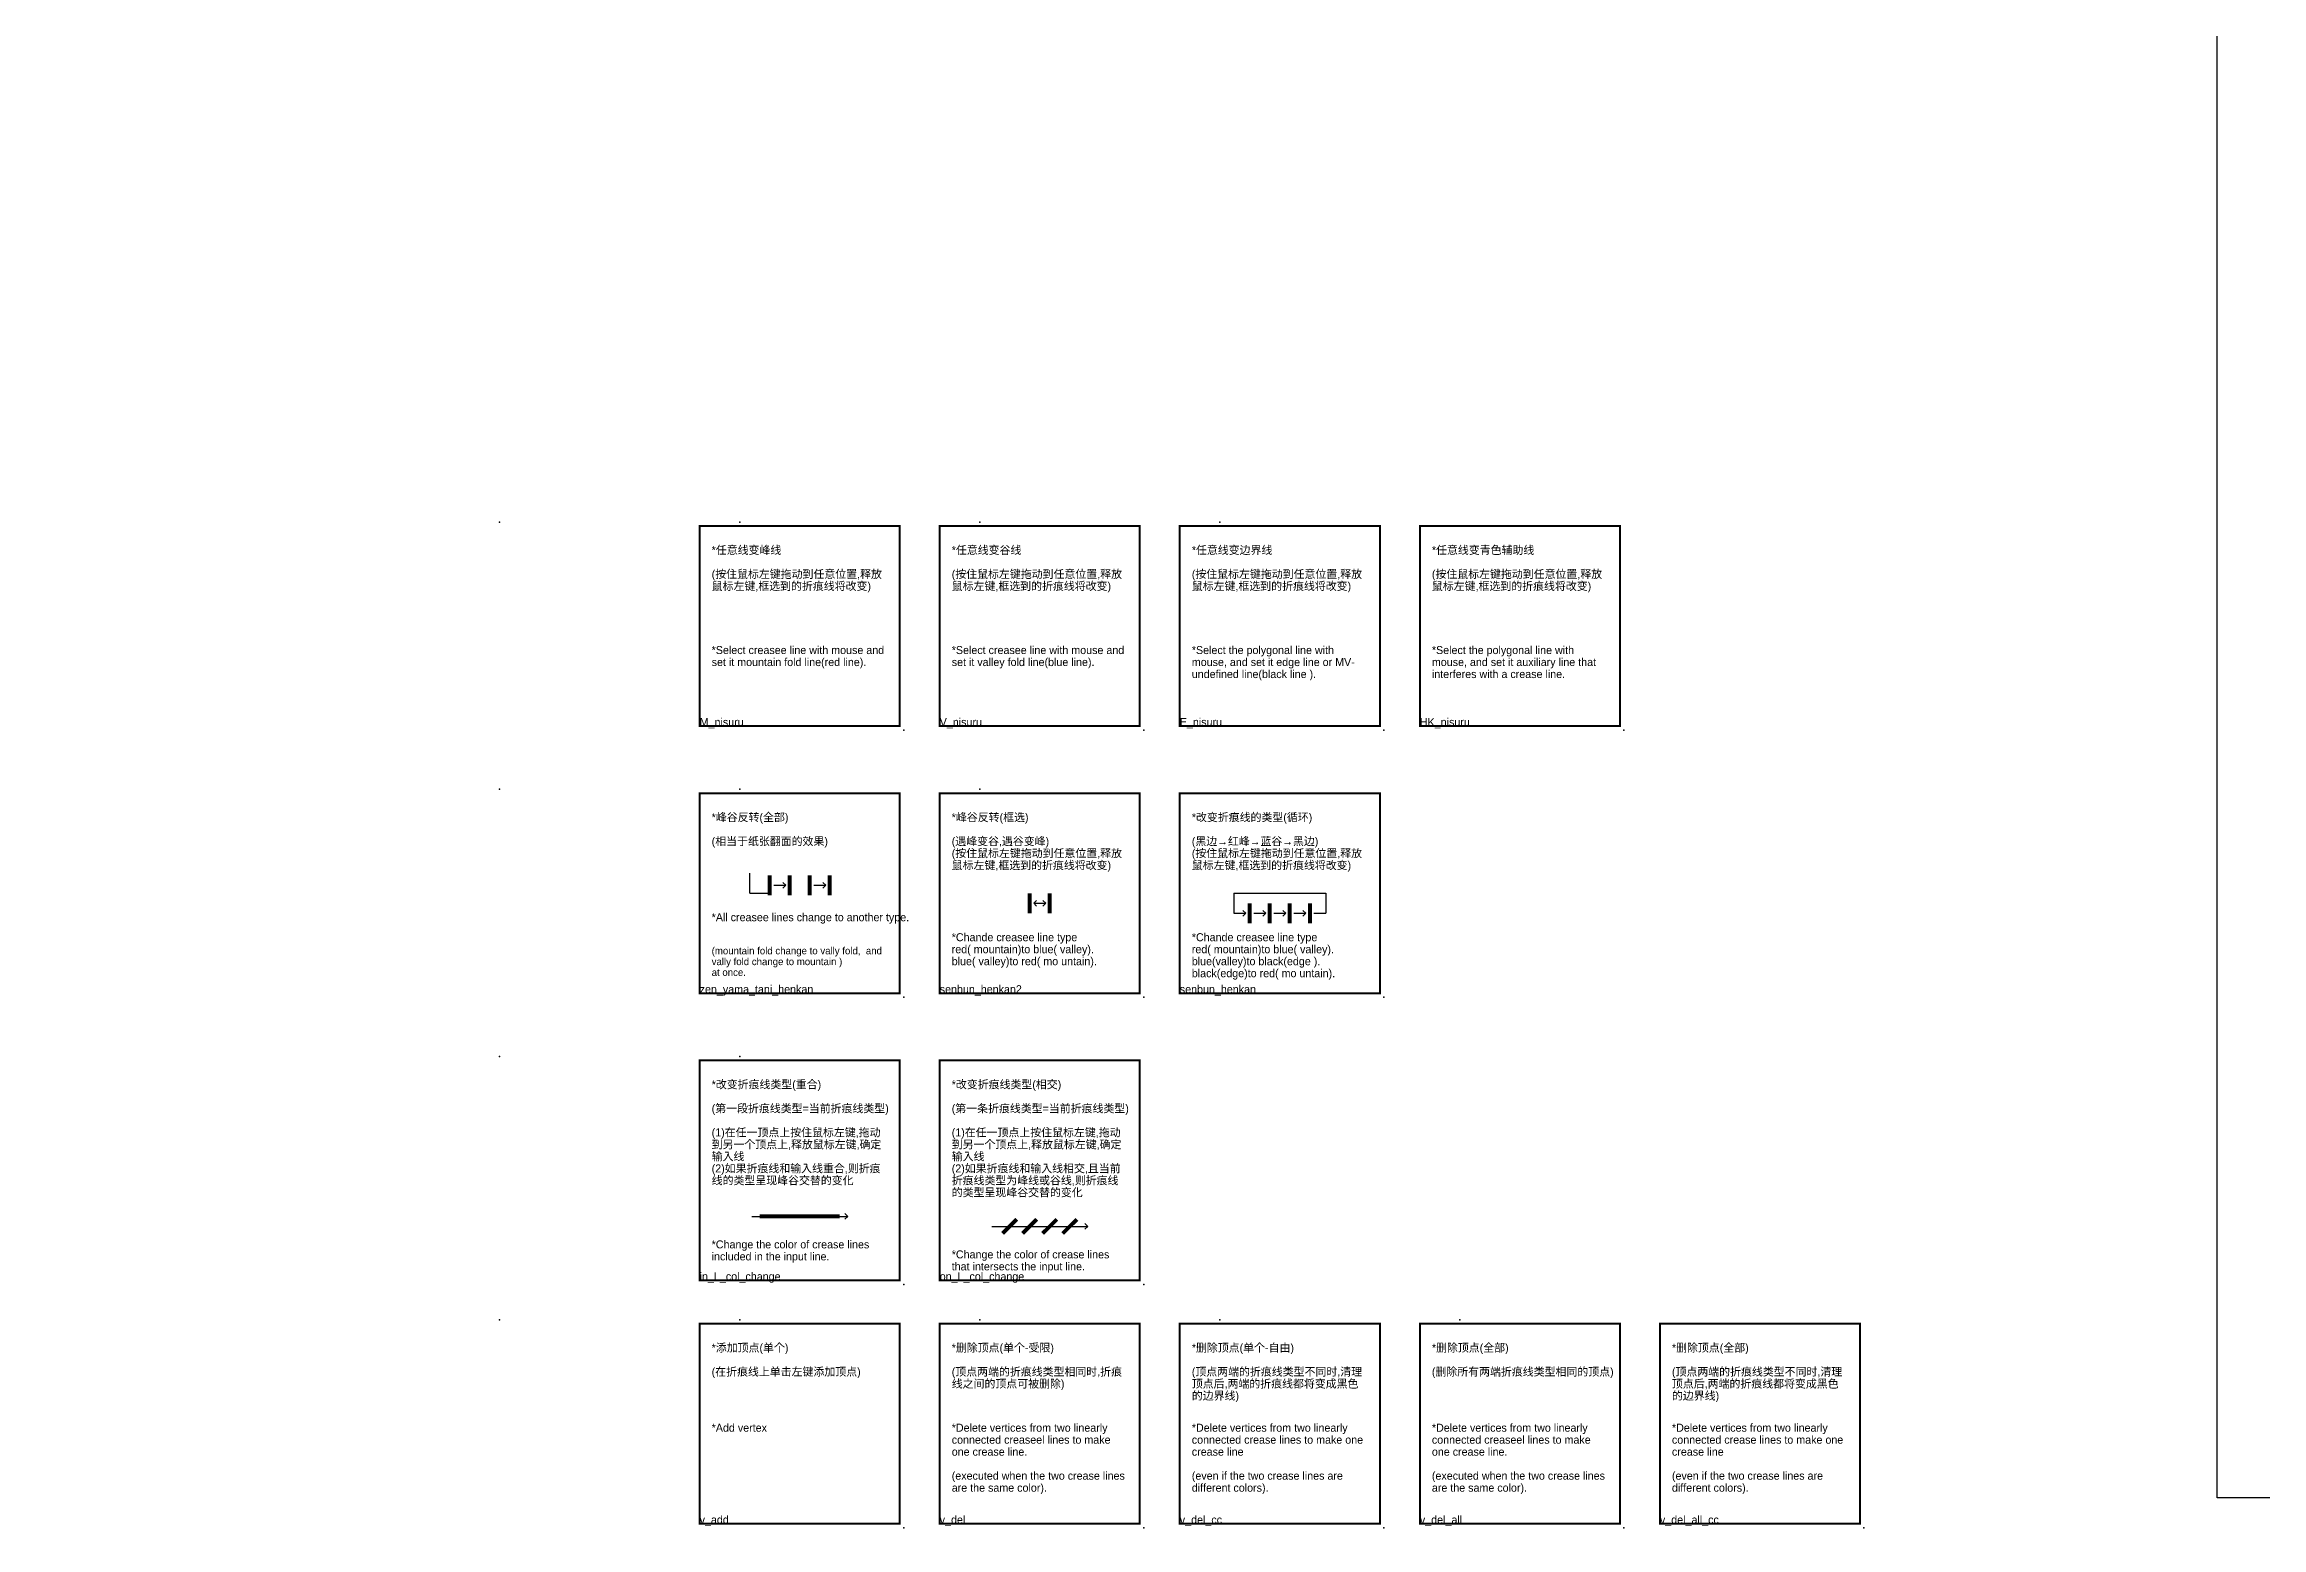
# Model space of a CAD drawing. Header units: millimetres. Extents: x -1842 to 3667, y -2745 to 2263.
# Drawn here: x 636 to 1191, y 940 to 1311 of the extents above; entities that cross this region are included whole.
import ezdxf

# ---------------------------------------------------------------- set-up
doc = ezdxf.new("R2010")
doc.units = ezdxf.units.MM
doc.header["$LTSCALE"] = 1000
doc.layers.add('1-中文', color=7, linetype='Continuous', lineweight=25)
doc.layers.add('2-英文', color=250, linetype='Continuous', lineweight=25)
doc.layers.add('3-图名', color=6, linetype='Continuous', plot=False, transparency=0.5)
doc.layers.add('4-图框', color=7, linetype='Continuous', true_color=0x81cde4)
doc.styles.add('kucha制图', font='')
doc.styles.get('kucha制图').set_extended_font_data('思源黑体 CN Regular')

# ---------------------------------------------------------------- blocks, each defined once
blk = doc.blocks.new('图名')
at = {"layer": '3-图名', "ltscale": 8, "style": 'kucha制图', "flags": 8}
blk.add_attdef('图名', (0, 0), '', height=2, dxfattribs=at)
blk = doc.blocks.new('*U15')
at = {"color": 0, "const_width": 0.5}
blk.add_lwpolyline([(0, -50), (50, -50), (50, 0), (0, 0)], close=True, dxfattribs=at)
at = {"color": 8}
for p in [(-50, 1), (51, -51)]:
    blk.add_point(p, dxfattribs=at)
blk = doc.blocks.new('*U19')
at = {"color": 0, "const_width": 0.5}
blk.add_lwpolyline([(0, -55), (50, -55), (50, 0), (0, 0)], close=True, dxfattribs=at)
at = {"color": 8}
for p in [(-50, 1), (51, -56)]:
    blk.add_point(p, dxfattribs=at)

msp = doc.modelspace()

# ---------------------------------------------------------------- hatches: boundary and pattern name
at = {"layer": '1-中文'}
h = msp.add_hatch(dxfattribs=at)
h.set_pattern_fill('ANGLE', color=256)
h.set_pattern_definition([(0, (812.662, 1098.8465), (0, 6.985), [5.08, -1.905]), (90, (812.662, 1098.8465), (-6.985, 4e-16), [5.08, -1.905])])
h.paths.add_polyline_path([(817.66, 1098.85), (812.66, 1098.85), (812.66, 1103.85), (817.66, 1103.85)])

# ---------------------------------------------------------------- linework, layer by layer
at = {"color": 6}
msp.add_lwpolyline([(1389.15, 947.68), (1179.39, 947.68), (1179.39, 1684.76), (295.2, 1684.76), (295.2, 1589.94)], dxfattribs=at)
at = {"layer": '1-中文', "color": 8}
for p, q in [((818.66, 1100.85), (821.66, 1100.85)), ((820.95, 1101.55), (821.66, 1100.85)), ((821.66, 1100.85), (820.95, 1100.14)), ((828.66, 1100.85), (831.66, 1100.85)), ((830.95, 1101.55), (831.66, 1100.85)), ((831.66, 1100.85), (830.95, 1100.14)), ((933.66, 1098.85), (956.66, 1098.85)), ((884.37, 1097.05), (883.66, 1096.35)), ((883.66, 1096.35), (886.66, 1096.35)), ((883.66, 1096.35), (884.37, 1095.64)), ((885.95, 1097.05), (886.66, 1096.35)), ((886.66, 1096.35), (885.95, 1095.64)), ((933.66, 1093.85), (936.66, 1093.85)), ((935.95, 1094.55), (936.66, 1093.85)), ((936.66, 1093.85), (935.95, 1093.14)), ((938.66, 1093.85), (941.66, 1093.85)), ((940.95, 1094.55), (941.66, 1093.85)), ((941.66, 1093.85), (940.95, 1093.14)), ((943.66, 1093.85), (946.66, 1093.85)), ((945.95, 1094.55), (946.66, 1093.85)), ((946.66, 1093.85), (945.95, 1093.14)), ((948.66, 1093.85), (951.66, 1093.85)), ((950.95, 1094.55), (951.66, 1093.85)), ((951.66, 1093.85), (950.95, 1093.14)), ((953.66, 1093.85), (956.66, 1093.85)), ((813.16, 1018.04), (837.16, 1018.04)), ((836.45, 1018.74), (837.16, 1018.04)), ((837.16, 1018.04), (836.45, 1017.33)), ((873.16, 1015.54), (897.16, 1015.54)), ((896.45, 1016.24), (897.16, 1015.54)), ((897.16, 1015.54), (896.45, 1014.83))]:
    msp.add_line(p, q, dxfattribs=at)
at = {"layer": '1-中文', "color": 1, "transparency": 33554559, "const_width": 1}
for points in [[(817.66, 1098.35), (817.66, 1103.35)], [(832.66, 1098.35), (832.66, 1103.35)], [(882.66, 1093.85), (882.66, 1098.85)], [(942.66, 1091.35), (942.66, 1096.35)], [(815.16, 1018.04), (820.16, 1018.04)], [(825.16, 1018.04), (830.16, 1018.04)], [(875.89, 1013.77), (879.43, 1017.31)], [(885.89, 1013.77), (889.43, 1017.31)]]:
    msp.add_lwpolyline(points, dxfattribs=at)
at = {"layer": '1-中文', "color": 5, "transparency": 33554559, "const_width": 1}
for points in [[(822.66, 1098.35), (822.66, 1103.35)], [(827.66, 1098.35), (827.66, 1103.35)], [(887.66, 1093.85), (887.66, 1098.85)], [(947.66, 1091.35), (947.66, 1096.35)], [(820.16, 1018.04), (825.16, 1018.04)], [(830.16, 1018.04), (835.16, 1018.04)], [(880.89, 1013.77), (884.43, 1017.31)], [(890.89, 1013.77), (894.43, 1017.31)]]:
    msp.add_lwpolyline(points, dxfattribs=at)
at = {"layer": '1-中文', "color": 8}
for points in [[(933.66, 1098.85), (933.66, 1093.85)], [(956.66, 1098.85), (956.66, 1093.85)]]:
    msp.add_lwpolyline(points, dxfattribs=at)
at = {"layer": '1-中文', "color": 7, "transparency": 33554559, "const_width": 1}
for points in [[(937.66, 1091.35), (937.66, 1096.35)], [(952.66, 1091.35), (952.66, 1096.35)]]:
    msp.add_lwpolyline(points, dxfattribs=at)

# ---------------------------------------------------------------- block references
at = {"layer": '3-图名'}
ref = msp.add_blockref('图名', (800.16, 1140.66), dxfattribs=at)
ref.add_attrib('图名', 'M_nisuru', (800.16, 1140.66), dxfattribs={"ltscale": 8, "height": 2, "style": 'kucha制图'})
ref = msp.add_blockref('图名', (860.16, 1140.66), dxfattribs=at)
ref.add_attrib('图名', 'V_nisuru', (860.16, 1140.66), dxfattribs={"ltscale": 8, "height": 2, "style": 'kucha制图'})
ref = msp.add_blockref('图名', (920.16, 1140.66), dxfattribs=at)
ref.add_attrib('图名', 'E_nisuru', (920.16, 1140.66), dxfattribs={"ltscale": 8, "height": 2, "style": 'kucha制图'})
ref = msp.add_blockref('图名', (980.16, 1140.66), dxfattribs=at)
ref.add_attrib('图名', 'HK_nisuru', (980.16, 1140.66), dxfattribs={"ltscale": 8, "height": 2, "style": 'kucha制图'})
ref = msp.add_blockref('图名', (800.16, 1073.85), dxfattribs=at)
ref.add_attrib('图名', 'zen_yama_tani_henkan', (800.16, 1073.85), dxfattribs={"ltscale": 8, "height": 2, "style": 'kucha制图'})
ref = msp.add_blockref('图名', (860.16, 1073.85), dxfattribs=at)
ref.add_attrib('图名', 'senbun_henkan2', (860.16, 1073.85), dxfattribs={"ltscale": 8, "height": 2, "style": 'kucha制图'})
ref = msp.add_blockref('图名', (920.16, 1073.85), dxfattribs=at)
ref.add_attrib('图名', 'senbun_henkan', (920.16, 1073.85), dxfattribs={"ltscale": 8, "height": 2, "style": 'kucha制图'})
ref = msp.add_blockref('图名', (800.16, 1002.04), dxfattribs=at)
ref.add_attrib('图名', 'in_L_col_change', (800.16, 1002.04), dxfattribs={"ltscale": 8, "height": 2, "style": 'kucha制图'})
ref = msp.add_blockref('图名', (860.16, 1002.04), dxfattribs=at)
ref.add_attrib('图名', 'on_L_col_change', (860.16, 1002.04), dxfattribs={"ltscale": 8, "height": 2, "style": 'kucha制图'})
ref = msp.add_blockref('图名', (800.16, 941.2), dxfattribs=at)
ref.add_attrib('图名', 'v_add', (800.16, 941.2), dxfattribs={"ltscale": 8, "height": 2, "style": 'kucha制图'})
ref = msp.add_blockref('图名', (860.16, 941.2), dxfattribs=at)
ref.add_attrib('图名', 'v_del', (860.16, 941.2), dxfattribs={"ltscale": 8, "height": 2, "style": 'kucha制图'})
ref = msp.add_blockref('图名', (920.16, 941.2), dxfattribs=at)
ref.add_attrib('图名', 'v_del_cc', (920.16, 941.2), dxfattribs={"ltscale": 8, "height": 2, "style": 'kucha制图'})
ref = msp.add_blockref('图名', (980.16, 941.2), dxfattribs=at)
ref.add_attrib('图名', 'v_del_all', (980.16, 941.2), dxfattribs={"ltscale": 8, "height": 2, "style": 'kucha制图'})
ref = msp.add_blockref('图名', (1040.16, 941.2), dxfattribs=at)
ref.add_attrib('图名', 'v_del_all_cc', (1040.16, 941.2), dxfattribs={"ltscale": 8, "height": 2, "style": 'kucha制图'})
at = {"layer": '4-图框'}
for name, p in [('*U15', (800.16, 1190.66)), ('*U15', (860.16, 1190.66)), ('*U15', (920.16, 1190.66)), ('*U15', (980.16, 1190.66)), ('*U15', (800.16, 1123.85)), ('*U15', (860.16, 1123.85)), ('*U15', (920.16, 1123.85)), ('*U19', (800.16, 1057.04)), ('*U19', (860.16, 1057.04)), ('*U15', (800.16, 991.2)), ('*U15', (860.16, 991.2)), ('*U15', (920.16, 991.2)), ('*U15', (980.16, 991.2)), ('*U15', (1040.16, 991.2))]:
    msp.add_blockref(name, p, dxfattribs=at)

# ---------------------------------------------------------------- texts
at = {"layer": '1-中文', "char_height": 2, "attachment_point": 1, "line_spacing_factor": 0.9, "style": 'kucha制图'}
for s, width, heights, insert in [('*任意线变峰线\\P\\P(按住鼠标左键拖动到任意位置,释放鼠标左键,框选到的折痕线将改变)', 44, [0], (803.16, 1185.66)), ('*任意线变谷线\\P\\P(按住鼠标左键拖动到任意位置,释放鼠标左键,框选到的折痕线将改变)', 44, [0], (863.16, 1185.66)), ('*任意线变边界线\\P\\P(按住鼠标左键拖动到任意位置,释放鼠标左键,框选到的折痕线将改变)', 44, [0], (923.16, 1185.66)), ('*任意线变青色辅助线\\P\\P(按住鼠标左键拖动到任意位置,释放鼠标左键,框选到的折痕线将改变)', 44, [0], (983.16, 1185.66)), ('*峰谷反转(全部)\\P\\P(相当于纸张翻面的效果)', 44, [0], (803.16, 1118.85)), ('*峰谷反转(框选)\\P\\P(遇峰变谷,遇谷变峰)\\P(按住鼠标左键拖动到任意位置,释放鼠标左键,框选到的折痕线将改变)', 44, [0], (863.16, 1118.85)), ('*改变折痕线的类型(循环)\\P\\P(黑边→红峰→蓝谷→黑边)\\P(按住鼠标左键拖动到任意位置,释放鼠标左键,框选到的折痕线将改变)', 44, [0], (923.16, 1118.85)), ('*改变折痕线类型(重合)\\P\\P(第一段折痕线类型=当前折痕线类型)\\P\\P(1)在任一顶点上按住鼠标左键,拖动到另一个顶点上,释放鼠标左键,确定输入线\\P(2)如果折痕线和输入线重合,则折痕线的类型呈现峰谷交替的变化', 44, [0], (803.16, 1052.04)), ('*改变折痕线类型(相交)\\P\\P(第一条折痕线类型=当前折痕线类型)\\P\\P(1)在任一顶点上按住鼠标左键,拖动到另一个顶点上,释放鼠标左键,确定输入线\\P(2)如果折痕线和输入线相交,且当前折痕线类型为峰线或谷线,则折痕线的类型呈现峰谷交替的变化', 44, [0], (863.16, 1052.04)), ('*添加顶点(单个)\\P\\P(在折痕线上单击左键添加顶点)', 44, [0], (803.16, 986.2)), ('*删除顶点(单个-受限)\\P\\P(顶点两端的折痕线类型相同时,折痕线之间的顶点可被删除)', 44, [0], (863.16, 986.2)), ('*删除顶点(单个-自由)\\P\\P(顶点两端的折痕线类型不同时,清理顶点后,两端的折痕线都将变成黑色的边界线)', 44, [0], (923.16, 986.2)), ('*删除顶点(全部)\\P\\P(删除所有两端折痕线类型相同的顶点)', 47, [20], (983.16, 986.2)), ('*删除顶点(全部)\\P\\P(顶点两端的折痕线类型不同时,清理顶点后,两端的折痕线都将变成黑色的边界线)', 44, [0], (1043.16, 986.2))]:
    msp.add_mtext_dynamic_manual_height_columns(s, width=width, gutter_width=12.5, heights=heights, dxfattribs=dict(at, insert=insert))
at = {"layer": '2-英文', "attachment_point": 1, "line_spacing_factor": 0.9, "style": 'kucha制图'}
for s, width, heights, insert, char_height in [('*Select creasee line with mouse and set it mountain fold line(red line).', 44, [0], (803.16, 1160.66), 2), ('*Select creasee line with mouse and set it valley fold line(blue line).', 44, [0], (863.16, 1160.66), 2), ('*Select the polygonal line with mouse, and set it edge line or MV- undefined line(black line ).', 44, [0], (923.16, 1160.66), 2), ('*Select the polygonal line with mouse, and set it auxiliary line that interferes with a crease line.', 44, [0], (983.16, 1160.66), 2), ('*All creasee lines change to another type.', 47, [0], (803.16, 1093.85), 2), ('*Chande creasee line type\\Pred( mountain)to blue( valley).\\Pblue( valley)to red( mo untain).', 44, [0], (863.16, 1088.85), 2), ('*Chande creasee line type\\Pred( mountain)to blue( valley).\\Pblue(valley)to black(edge ).\\Pblack(edge)to red( mo untain).', 44, [0], (923.16, 1088.85), 2), ('(mountain fold change to vally fold,  and vally fold change to mountain )\\Pat once.', 44, [0], (803.16, 1085.37), 1.8), ('*Change the color of crease lines included in the input line.', 44, [0], (803.16, 1012.04), 2), ('*Change the color of crease lines that intersects the input line.', 44, [0], (863.16, 1009.54), 2), ('*Add vertex', 44, [21.62], (803.16, 966.2), 2), ('*Delete vertices from two linearly\\Pconnected creaseel lines to make one crease line.\\P\\P(executed when the two crease lines are the same color).', 44, [21.62], (863.16, 966.2), 2), ('*Delete vertices from two linearly connected crease lines to make one crease line\\P\\P(even if the two crease lines are different colors).', 44, [21.62], (923.16, 966.2), 2), ('*Delete vertices from two linearly\\Pconnected creaseel lines to make one crease line.\\P\\P(executed when the two crease lines are the same color).', 44, [21.62], (983.16, 966.2), 2), ('*Delete vertices from two linearly connected crease lines to make one crease line\\P\\P(even if the two crease lines are different colors).', 44, [21.62], (1043.16, 966.2), 2)]:
    msp.add_mtext_dynamic_manual_height_columns(s, width=width, gutter_width=12.5, heights=heights, dxfattribs=dict(at, insert=insert, char_height=char_height))

doc.saveas('drawing.dxf')
